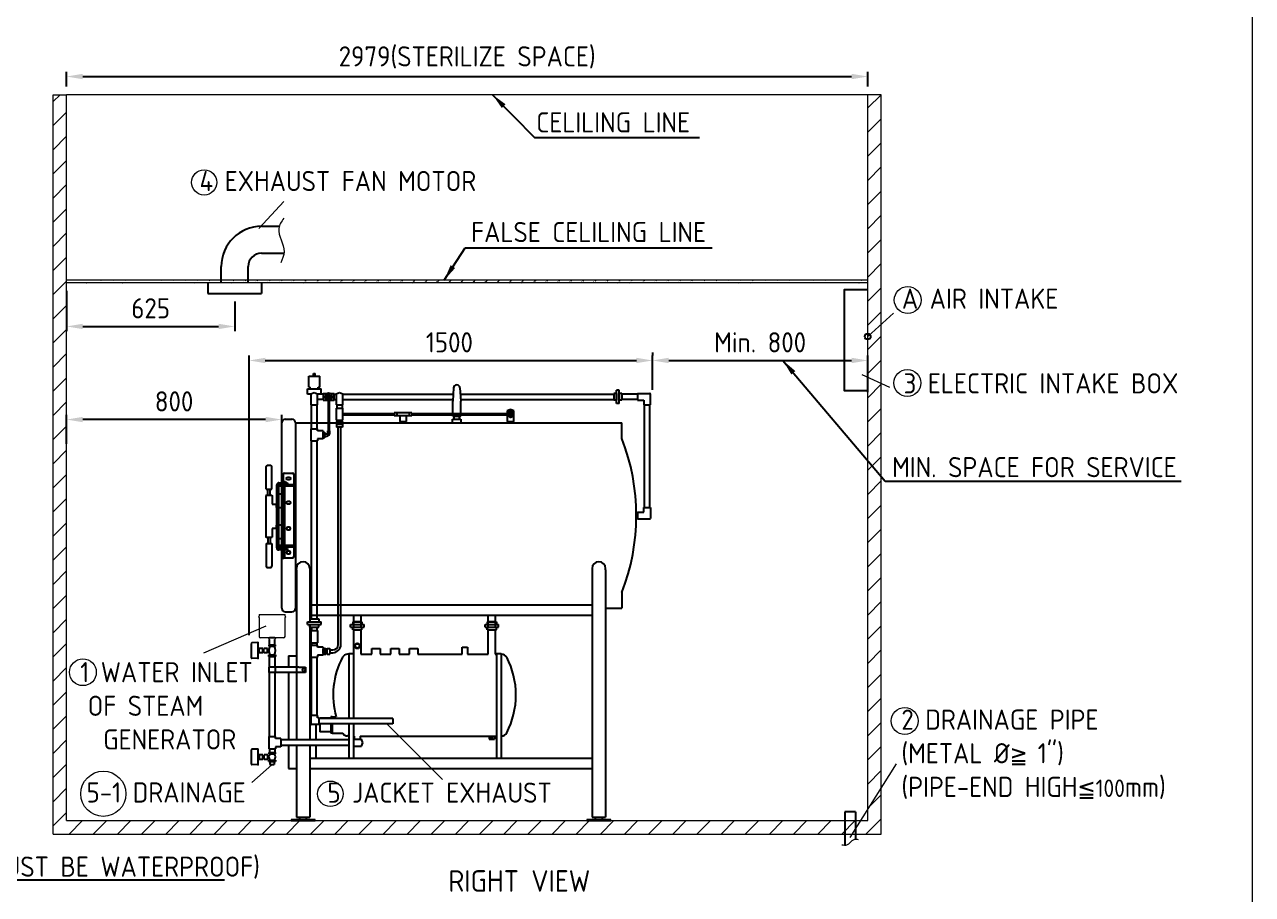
# Model space of a CAD drawing. Header units: millimetres. Extents: x -414479 to -402759, y -47546 to -39306.
# Drawn here: x -407325 to -402759, y -45484 to -42249 of the extents above; entities that cross this region are included whole.
import ezdxf

# ---------------------------------------------------------------- set-up
doc = ezdxf.new("R2010")
doc.units = ezdxf.units.MM
doc.linetypes.add('HIDDEN', pattern=[9.525, 6.35, -3.175])
doc.layers.get('0').update_dxf_attribs({"lineweight": 25})
for name, color, linetype, lineweight in [('D', 3, 'Continuous', 13), ('F', 7, 'Continuous', 15), ('H', 2, 'HIDDEN', 15), ('S', 4, 'Continuous', 15)]:
    doc.layers.add(name, color=color, linetype=linetype, lineweight=lineweight)
doc.styles.get("Standard").update_dxf_attribs({"font": 'KAIU.TTF'})
doc.styles.add('STU25', font='isocp2.shx')
doc.dimstyles.new('STU25', dxfattribs={"dimscale": 30, "dimtxt": 2.5, "dimasz": 2, "dimexe": 0.6, "dimexo": 1, "dimgap": 1, "dimtad": 1, "dimdsep": 46, "dimtxsty": 'STU25', "dimcen": 2, "dimazin": 2, "dimtfac": 1, "dimtmove": 0, "dimatfit": 3, "dimfxl": 0, "dimtolj": 1, "dimtzin": 0, "dimarcsym": 0})
doc.dimstyles.new('STU25$7', dxfattribs={"dimscale": 30, "dimtxt": 2.5, "dimasz": 2, "dimexe": 1.25, "dimexo": 0.625, "dimgap": 1, "dimtad": 0, "dimdec": 4, "dimdsep": 46, "dimtxsty": 'STU25', "dimcen": 2.5, "dimazin": 2, "dimtfac": 1, "dimtdec": 4, "dimtmove": 0, "dimatfit": 3, "dimfxl": 0, "dimtolj": 1, "dimtzin": 0, "dimarcsym": 0})

# ---------------------------------------------------------------- blocks, each defined once
blk = doc.blocks.new('*D1')
at = {"layer": 'D', "color": 0, "linetype": 'Continuous', "lineweight": -2}
for p, q in [((-406490.1, -44520.2), (-406490.1, -43480)), ((-406430.1, -43498), (-405049.8, -43498)), ((-404989.8, -43607.3), (-404989.8, -43480))]:
    blk.add_line(p, q, dxfattribs=at)
at = {"layer": 'D', "color": 0}
for points in [[(-406430.1, -43488), (-406430.1, -43508), (-406490.1, -43498)], [(-405049.8, -43508), (-405049.8, -43488), (-404989.8, -43498)]]:
    blk.add_solid(points, dxfattribs=at)
at = {"layer": 'Defpoints', "color": 0}
for p in [(-404989.8, -43498), (-404989.8, -43637.3), (-406490.1, -44550.2)]:
    blk.add_point(p, dxfattribs=at)
at = {"layer": 'D', "color": 0, "insert": (-405745.5, -43430.5), "char_height": 75, "attachment_point": 5, "style": 'STU25'}
blk.add_mtext('\\A1;1500', dxfattribs=at)
blk = doc.blocks.new('*D4')
at = {"layer": 'D', "color": 0, "linetype": 'Continuous', "lineweight": -2}
for p, q in [((-407168.9, -43239.5), (-407168.9, -43389.4)), ((-406543.9, -43278.6), (-406543.9, -43389.4)), ((-407108.9, -43371.4), (-406603.9, -43371.4))]:
    blk.add_line(p, q, dxfattribs=at)
at = {"layer": 'D', "color": 0}
for points in [[(-407108.9, -43361.4), (-407108.9, -43381.4), (-407168.9, -43371.4)], [(-406603.9, -43381.4), (-406603.9, -43361.4), (-406543.9, -43371.4)]]:
    blk.add_solid(points, dxfattribs=at)
at = {"layer": 'Defpoints', "color": 0}
for p in [(-407168.9, -43209.5), (-406543.9, -43248.6), (-406543.9, -43371.4)]:
    blk.add_point(p, dxfattribs=at)
at = {"layer": 'D', "color": 0, "insert": (-406856.4, -43303.9), "char_height": 75, "attachment_point": 5, "style": 'STU25'}
blk.add_mtext('\\A1;625', dxfattribs=at)
blk = doc.blocks.new('*D9')
at = {"layer": 'D', "color": 0, "lineweight": -2}
for p, q in [((-404989.8, -43468), (-404989.8, -43480)), ((-404929.8, -43498), (-404249.8, -43498)), ((-404189.8, -43616), (-404189.8, -43480))]:
    blk.add_line(p, q, dxfattribs=at)
at = {"layer": 'D', "color": 0}
for points in [[(-404929.8, -43488), (-404929.8, -43508), (-404989.8, -43498)], [(-404249.8, -43508), (-404249.8, -43488), (-404189.8, -43498)]]:
    blk.add_solid(points, dxfattribs=at)
at = {"layer": 'Defpoints', "color": 0}
for p in [(-404989.8, -43498), (-404189.8, -43498), (-404189.8, -43646)]:
    blk.add_point(p, dxfattribs=at)
at = {"layer": 'D', "color": 0, "insert": (-404589.8, -43430.5), "char_height": 75, "attachment_point": 5, "style": 'STU25'}
blk.add_mtext('\\A1;{\\Fisocp2.shx;Min. 800}', dxfattribs=at)
blk = doc.blocks.new('*D11')
at = {"layer": 'D', "color": 0, "lineweight": -2}
for p, q in [((-407168.9, -43808.3), (-407168.9, -43699.7)), ((-406368.9, -43808.3), (-406368.9, -43699.7)), ((-406428.9, -43717.7), (-407108.9, -43717.7))]:
    blk.add_line(p, q, dxfattribs=at)
at = {"layer": 'D', "color": 0}
for points in [[(-407108.9, -43707.7), (-407108.9, -43727.7), (-407168.9, -43717.7)], [(-406428.9, -43727.7), (-406428.9, -43707.7), (-406368.9, -43717.7)]]:
    blk.add_solid(points, dxfattribs=at)
at = {"layer": 'Defpoints', "color": 0}
for p in [(-407168.9, -43717.7), (-407168.9, -43838.3), (-406368.9, -43838.3)]:
    blk.add_point(p, dxfattribs=at)
at = {"layer": 'D', "color": 0, "insert": (-406769.3, -43650.2), "char_height": 75, "attachment_point": 5, "style": 'STU25'}
blk.add_mtext('\\A1;800', dxfattribs=at)
blk = doc.blocks.new('*D18')
at = {"layer": 'D', "color": 0, "lineweight": -2}
for p, q in [((-407168.9, -42479.5), (-407168.9, -42424)), ((-407108.9, -42442), (-404249.8, -42442)), ((-404189.8, -42479.5), (-404189.8, -42424))]:
    blk.add_line(p, q, dxfattribs=at)
at = {"layer": 'D', "color": 0}
for points in [[(-407108.9, -42432), (-407108.9, -42452), (-407168.9, -42442)], [(-404249.8, -42452), (-404249.8, -42432), (-404189.8, -42442)]]:
    blk.add_solid(points, dxfattribs=at)
at = {"layer": 'Defpoints', "color": 0}
for p in [(-404189.8, -42442), (-407168.9, -42509.5), (-404189.8, -42509.5)]:
    blk.add_point(p, dxfattribs=at)
at = {"layer": 'D', "color": 0, "insert": (-405679.3, -42370.8), "char_height": 75, "attachment_point": 5, "style": 'STU25'}
blk.add_mtext('\\A1;{\\Fisocp2.shx;2979(STERILIZE SPACE)}', dxfattribs=at)

msp = doc.modelspace()

# ---------------------------------------------------------------- hatches: boundary and pattern name
at = {"layer": 'H', "linetype": 'HIDDEN', "ltscale": 5}
h = msp.add_hatch(dxfattribs=at)
h.set_pattern_fill('ANSI31', color=256, scale=20, style=0)
h.set_pattern_definition([(45, (-172874.584, -25153.5), (-44.90128, 44.90128), [])])
h.paths.add_polyline_path([(-407218.88, -45259.468), (-407218.88, -42509.468), (-407168.88, -42509.468), (-407168.88, -45209.468), (-404189.807, -45209.468), (-404189.807, -42509.468), (-404139.807, -42509.468), (-404139.807, -45259.468)])
at = {"layer": 'H'}
h = msp.add_hatch(dxfattribs=at)
h.set_pattern_fill('ANSI31', color=256, scale=10, style=0)
h.set_pattern_definition([(45, (-173155.4, -25693.178), (-22.4506403, 22.4506403), [])])
edge = h.paths.add_edge_path()
edge.add_line((-404189.807, -43209.468), (-407168.88, -43209.468))
edge.add_line((-404189.807, -43199.468), (-407168.88, -43199.468))

# ---------------------------------------------------------------- linework, layer by layer
at = {"linetype": 'Continuous'}
for p, q in [((-406443.88, -42998.72), (-406377.96, -42998.72)), ((-406443.88, -43098.72), (-406360.586, -43098.72)), ((-406593.88, -43209.468), (-406593.88, -43148.72)), ((-406493.88, -43209.468), (-406493.88, -43148.72)), ((-406643.88, -43209.468), (-406643.88, -43248.611)), ((-406443.88, -43209.468), (-406443.88, -43248.611)), ((-406643.88, -43248.611), (-406443.88, -43248.611)), ((-406267.88, -43596.745), (-406267.88, -43556.745)), ((-406267.88, -43556.745), (-406227.88, -43556.745)), ((-406250.88, -43556.745), (-406250.88, -43546.745)), ((-406250.88, -43546.745), (-406244.88, -43546.745)), ((-406244.88, -43556.745), (-406244.88, -43546.745)), ((-406227.88, -43596.745), (-406227.88, -43556.745)), ((-406272.88, -43613.254), (-406272.88, -43603.254)), ((-406272.88, -43603.254), (-406222.88, -43603.254)), ((-406267.88, -43596.745), (-406262.88, -43596.745)), ((-406262.88, -43603.254), (-406262.88, -43596.745)), ((-406232.88, -43596.745), (-406227.88, -43596.745)), ((-406232.88, -43603.254), (-406232.88, -43596.745)), ((-406222.88, -43613.254), (-406222.88, -43603.254)), ((-405729.736, -43599.862), (-405732.88, -43648.745)), ((-405706.025, -43599.862), (-405702.88, -43648.745)), ((-405123.602, -43658.254), (-405123.602, -43608.254)), ((-405113.602, -43608.254), (-405123.602, -43608.254)), ((-405113.602, -43658.254), (-405113.602, -43608.254)), ((-406272.88, -43623.254), (-406272.88, -43613.254)), ((-406260.38, -43623.254), (-406272.88, -43623.254)), ((-406247.88, -43618.254), (-406260.38, -43623.254)), ((-406260.38, -43623.254), (-406260.38, -43663.254)), ((-406235.38, -43623.254), (-406247.88, -43618.254)), ((-406235.38, -43663.254), (-406235.38, -43623.254)), ((-406214.463, -43623.254), (-406235.38, -43623.254)), ((-406222.88, -43623.254), (-406235.38, -43623.254)), ((-406214.463, -43643.254), (-406235.38, -43643.254)), ((-406222.88, -43623.254), (-406222.88, -43613.254)), ((-406214.463, -43620.754), (-406214.463, -43645.754)), ((-406214.463, -43620.754), (-406198.681, -43620.754)), ((-406214.463, -43645.754), (-406198.681, -43645.754)), ((-406190.244, -43620.754), (-406174.463, -43620.754)), ((-406190.244, -43645.754), (-406174.463, -43645.754)), ((-406174.463, -43645.754), (-406174.463, -43620.754)), ((-406154.087, -43618.254), (-406166.587, -43623.254)), ((-406166.587, -43623.254), (-406166.587, -43663.254)), ((-406141.587, -43623.254), (-406154.087, -43618.254)), ((-406141.587, -43663.254), (-406141.587, -43623.254)), ((-405732.88, -43695.754), (-405732.88, -43648.745)), ((-405702.88, -43695.754), (-405702.88, -43648.745)), ((-405133.602, -43620.754), (-405133.602, -43645.754)), ((-405123.602, -43620.754), (-405133.602, -43620.754)), ((-405123.602, -43645.754), (-405133.602, -43645.754)), ((-405123.602, -43620.754), (-405123.602, -43645.754)), ((-405113.602, -43620.754), (-405113.602, -43645.754)), ((-405103.602, -43620.754), (-405113.602, -43620.754)), ((-405103.602, -43645.754), (-405113.602, -43645.754)), ((-405103.602, -43620.754), (-405103.602, -43645.754)), ((-405045.504, -43623.254), (-405103.602, -43623.254)), ((-405045.504, -43643.254), (-405103.602, -43643.254)), ((-405045.504, -43620.754), (-405045.504, -43645.754)), ((-405045.504, -43620.754), (-404999.807, -43620.754)), ((-405045.504, -43645.754), (-405022.807, -43645.754)), ((-405022.807, -43645.754), (-405022.807, -43662.869)), ((-404997.807, -43662.869), (-404997.807, -43622.754)), ((-406260.38, -43663.254), (-406235.38, -43663.254)), ((-406166.587, -43663.254), (-406141.587, -43663.254)), ((-406166.587, -43675.254), (-406166.587, -43720.254)), ((-406166.587, -43675.254), (-406141.587, -43675.254)), ((-406164.087, -43663.254), (-406164.087, -43675.254)), ((-406144.087, -43663.254), (-406144.087, -43675.254)), ((-406141.587, -43720.254), (-406141.587, -43675.254)), ((-405732.88, -43705.745), (-405732.88, -43699.754)), ((-405702.88, -43705.745), (-405702.88, -43699.754)), ((-405517.88, -43680.132), (-405530.38, -43685.132)), ((-405530.38, -43685.132), (-405530.38, -43695.754)), ((-405530.38, -43699.754), (-405530.38, -43725.132)), ((-405505.38, -43685.132), (-405517.88, -43680.132)), ((-405505.38, -43725.132), (-405505.38, -43685.132)), ((-405113.602, -43658.254), (-405123.602, -43658.254)), ((-405022.807, -43662.869), (-404997.807, -43662.869)), ((-405020.307, -44045.13), (-405020.307, -43662.869)), ((-405000.307, -44045.13), (-405000.307, -43662.869)), ((-405000.307, -43662.869), (-404997.807, -43662.869)), ((-406355.88, -43716.745), (-406330.88, -43716.745)), ((-406166.587, -43720.254), (-406141.587, -43720.254)), ((-406165.151, -43725.254), (-406165.151, -43730.254)), ((-406165.151, -43725.254), (-406143.179, -43725.254)), ((-406143.179, -43730.254), (-406165.151, -43730.254)), ((-406165.151, -43735.254), (-406165.151, -43746.132)), ((-406165.151, -43735.254), (-406143.179, -43735.254)), ((-406162.472, -43720.254), (-406162.472, -43725.254)), ((-406162.472, -43725.254), (-406145.254, -43725.254)), ((-406162.472, -43730.254), (-406162.472, -43735.254)), ((-406162.472, -43735.254), (-406145.254, -43735.254)), ((-406145.254, -43720.254), (-406145.254, -43725.254)), ((-406145.254, -43730.254), (-406145.254, -43735.254)), ((-406143.179, -43725.254), (-406143.179, -43730.254)), ((-406143.179, -43735.254), (-406143.179, -43746.132)), ((-405930.38, -43702.754), (-405930.38, -43725.132)), ((-405930.38, -43725.132), (-405905.38, -43725.132)), ((-405905.38, -43725.132), (-405905.38, -43702.754)), ((-405732.88, -43705.745), (-405702.88, -43705.745)), ((-405727.88, -43715.745), (-405727.88, -43705.745)), ((-405707.88, -43715.745), (-405707.88, -43705.745)), ((-405530.38, -43725.132), (-405505.38, -43725.132)), ((-406260.38, -43752.36), (-406235.38, -43752.36)), ((-406260.38, -43752.36), (-406260.38, -43797.36)), ((-406235.38, -43759.86), (-406235.38, -43752.36)), ((-406215.38, -43759.86), (-406235.38, -43759.86)), ((-406235.38, -43789.86), (-406235.38, -43797.36)), ((-406215.38, -43789.86), (-406235.38, -43789.86)), ((-406215.38, -43759.86), (-406215.38, -43789.86)), ((-406215.38, -43786.148), (-406215.38, -43764.176)), ((-406215.38, -43764.176), (-406210.38, -43764.176)), ((-406215.38, -43783.469), (-406215.38, -43766.251)), ((-406215.38, -43786.148), (-406210.38, -43786.148)), ((-406210.38, -43764.176), (-406210.38, -43786.148)), ((-406143.179, -43746.132), (-406165.151, -43746.132)), ((-406260.38, -43797.36), (-406235.38, -43797.36)), ((-406426.844, -43976.56), (-406426.844, -43892.834)), ((-406421.844, -43887.834), (-406410.844, -43887.834)), ((-406405.844, -43976.56), (-406405.844, -43892.834)), ((-406387.38, -43960.245), (-406387.365, -43960.245)), ((-406387.38, -44194.745), (-406387.38, -43960.745)), ((-406381.38, -43960.745), (-406381.38, -44194.745)), ((-406381.38, -43961.245), (-406381.38, -43961.245)), ((-406379.38, -43952.745), (-406347.38, -43952.745)), ((-406347.38, -43958.745), (-406379.38, -43958.745)), ((-406368.347, -43948.709), (-406368.889, -43949.251)), ((-406368.889, -43952.203), (-406368.889, -43949.251)), ((-406368.889, -43952.203), (-406368.347, -43952.745)), ((-406368.347, -43948.709), (-406354.413, -43948.709)), ((-406368.347, -43952.745), (-406354.413, -43952.745)), ((-406364.807, -44184.745), (-406364.807, -43964.745)), ((-406357.954, -44184.745), (-406357.954, -43964.745)), ((-406354.413, -43948.709), (-406353.871, -43949.251)), ((-406353.871, -43952.203), (-406354.413, -43952.745)), ((-406353.871, -43952.203), (-406353.871, -43949.251)), ((-406347.38, -43952.745), (-406347.38, -43958.745)), ((-406426.344, -43998.995), (-406427.844, -44000.495)), ((-406427.844, -44000.495), (-406427.844, -44154.995)), ((-406426.844, -43976.56), (-406405.844, -43976.56)), ((-406426.344, -43998.995), (-406406.344, -43998.995)), ((-406421.094, -43998.995), (-406421.094, -43976.56)), ((-406411.594, -43998.995), (-406411.594, -43976.56)), ((-406406.344, -43998.995), (-406404.844, -44000.495)), ((-406404.844, -44000.495), (-406404.844, -44032.745)), ((-406368.88, -43995.245), (-406381.38, -43995.245)), ((-406404.844, -44032.745), (-406391.344, -44032.745)), ((-406389.844, -44034.245), (-406391.344, -44032.745)), ((-406389.844, -44034.245), (-406389.844, -44045.245)), ((-406389.844, -44045.245), (-406387.38, -44045.245)), ((-406381.38, -44045.245), (-406368.88, -44045.245)), ((-405045.504, -44062.245), (-405045.504, -44087.245)), ((-405045.504, -44062.245), (-405022.807, -44062.245)), ((-405022.807, -44045.13), (-404997.807, -44045.13)), ((-405022.807, -44062.245), (-405022.807, -44045.13)), ((-405000.307, -44045.13), (-404997.807, -44045.13)), ((-404997.807, -44045.13), (-404997.807, -44085.245)), ((-406387.38, -44110.245), (-406389.844, -44110.245)), ((-406389.844, -44110.245), (-406389.844, -44121.245)), ((-406368.88, -44110.245), (-406381.38, -44110.245)), ((-405045.504, -44087.245), (-404999.807, -44087.245)), ((-406426.344, -44156.495), (-406427.844, -44154.995)), ((-406406.344, -44156.495), (-406426.344, -44156.495)), ((-406421.094, -44156.495), (-406421.094, -44178.929)), ((-406411.594, -44156.495), (-406411.594, -44178.929)), ((-406406.344, -44156.495), (-406404.844, -44154.995)), ((-406391.344, -44122.745), (-406404.844, -44122.745)), ((-406404.844, -44122.745), (-406404.844, -44154.995)), ((-406391.344, -44122.745), (-406389.844, -44121.245)), ((-406426.844, -44178.929), (-406405.844, -44178.929)), ((-406426.844, -44178.929), (-406426.844, -44262.656)), ((-406405.844, -44178.929), (-406405.844, -44262.656)), ((-406387.365, -44195.245), (-406387.38, -44195.245)), ((-406381.38, -44160.245), (-406368.88, -44160.245)), ((-406368.88, -44195.245), (-406381.38, -44195.245)), ((-406381.38, -44195.245), (-406381.38, -44195.245)), ((-406347.38, -44196.745), (-406379.38, -44196.745)), ((-406364.807, -44196.745), (-406364.807, -44190.745)), ((-406357.954, -44196.745), (-406357.954, -44190.745)), ((-406347.38, -44196.745), (-406347.38, -44202.745)), ((-406347.38, -44202.745), (-406379.38, -44202.745)), ((-406364.807, -44229.682), (-406364.807, -44202.745)), ((-406364.265, -44233.709), (-406364.807, -44229.682)), ((-406364.265, -44233.709), (-406361.38, -44233.709)), ((-406358.496, -44233.709), (-406361.38, -44233.709)), ((-406358.496, -44233.709), (-406357.954, -44229.682)), ((-406357.954, -44229.682), (-406357.954, -44202.745)), ((-406421.844, -44267.656), (-406410.844, -44267.656)), ((-406355.88, -44432.745), (-406330.88, -44432.745)), ((-406272.88, -44476.106), (-406274.024, -44476.106)), ((-406272.88, -44479.468), (-406272.88, -44469.468)), ((-406264.88, -44459.468), (-406264.88, -44469.468)), ((-406230.88, -44459.468), (-406230.88, -44469.468)), ((-406222.88, -44479.468), (-406222.88, -44469.468)), ((-406104.88, -44469.745), (-406104.88, -44479.745)), ((-406070.88, -44469.745), (-406070.88, -44479.745)), ((-405604.88, -44469.745), (-405604.88, -44479.745)), ((-405570.88, -44469.745), (-405570.88, -44479.745)), ((-406264.88, -44489.468), (-406264.88, -44479.468)), ((-406260.38, -44489.468), (-406235.38, -44489.468)), ((-406260.38, -44502.812), (-406260.38, -44547.812)), ((-406260.38, -44502.812), (-406235.38, -44502.812)), ((-406257.88, -44489.468), (-406257.88, -44502.812)), ((-406237.88, -44489.468), (-406237.88, -44502.812)), ((-406235.38, -44502.812), (-406235.38, -44547.812)), ((-406230.88, -44489.468), (-406230.88, -44479.468)), ((-406112.88, -44489.745), (-406112.88, -44479.745)), ((-406104.88, -44499.745), (-406104.88, -44489.745)), ((-406070.88, -44499.745), (-406070.88, -44489.745)), ((-406062.88, -44489.745), (-406062.88, -44479.745)), ((-405612.88, -44489.745), (-405612.88, -44479.745)), ((-405604.88, -44499.745), (-405604.88, -44489.745)), ((-405570.88, -44499.745), (-405570.88, -44489.745)), ((-405562.88, -44489.745), (-405562.88, -44479.745)), ((-406417.161, -44555.025), (-406417.161, -44560.025)), ((-406417.161, -44555.025), (-406392.161, -44555.025)), ((-406417.161, -44560.025), (-406392.161, -44560.025)), ((-406414.811, -44553.621), (-406414.811, -44535.949)), ((-406414.811, -44555.025), (-406394.511, -44555.025)), ((-406394.511, -44553.621), (-406394.511, -44535.949)), ((-406392.161, -44560.025), (-406392.161, -44555.025)), ((-406260.38, -44547.812), (-406235.38, -44547.812)), ((-406260.38, -44556.968), (-406260.38, -44601.968)), ((-406260.38, -44556.968), (-406235.38, -44556.968)), ((-406257.88, -44547.812), (-406257.88, -44556.968)), ((-406237.88, -44547.812), (-406237.88, -44556.968)), ((-406235.38, -44564.468), (-406235.38, -44556.968)), ((-406215.38, -44564.468), (-406235.38, -44564.468)), ((-406215.38, -44564.468), (-406215.38, -44594.468)), ((-406457.13, -44575.193), (-406453.872, -44575.193)), ((-406457.13, -44578.193), (-406453.872, -44578.193)), ((-406453.872, -44569.193), (-406453.872, -44584.193)), ((-406439.453, -44569.193), (-406453.872, -44569.193)), ((-406453.872, -44584.193), (-406439.453, -44584.193)), ((-406439.453, -44584.193), (-406439.453, -44569.193)), ((-406439.453, -44571.193), (-406435.106, -44571.193)), ((-406439.453, -44582.193), (-406435.106, -44582.193)), ((-406435.106, -44584.193), (-406435.106, -44569.193)), ((-406421.873, -44569.193), (-406435.106, -44569.193)), ((-406435.106, -44584.193), (-406421.873, -44584.193)), ((-406421.873, -44584.193), (-406421.873, -44569.193)), ((-406421.873, -44571.193), (-406417.067, -44571.193)), ((-406421.873, -44582.193), (-406417.067, -44582.193)), ((-406417.161, -44598.361), (-406417.161, -44593.361)), ((-406417.161, -44593.361), (-406392.161, -44593.361)), ((-406417.161, -44598.361), (-406392.161, -44598.361)), ((-406417.067, -44582.193), (-406417.067, -44571.193)), ((-406392.161, -44593.361), (-406392.161, -44598.361)), ((-406260.38, -44601.968), (-406235.38, -44601.968)), ((-406215.38, -44594.468), (-406235.38, -44594.468)), ((-406235.38, -44594.468), (-406235.38, -44601.968)), ((-406215.38, -44588.077), (-406215.38, -44570.859)), ((-406215.38, -44570.859), (-406210.38, -44570.859)), ((-406215.38, -44572.468), (-406215.38, -44586.468)), ((-406215.38, -44588.077), (-406210.38, -44588.077)), ((-406210.38, -44568.784), (-406205.38, -44568.784)), ((-406210.38, -44590.756), (-406210.38, -44568.784)), ((-406210.38, -44588.077), (-406210.38, -44570.859)), ((-406210.38, -44590.756), (-406205.38, -44590.756)), ((-406205.38, -44568.784), (-406205.38, -44590.756)), ((-406205.38, -44570.859), (-406200.38, -44570.859)), ((-406205.38, -44588.077), (-406200.38, -44588.077)), ((-406200.38, -44590.756), (-406200.38, -44568.784)), ((-406200.38, -44568.784), (-406189.502, -44568.784)), ((-406200.38, -44588.077), (-406200.38, -44570.859)), ((-406200.38, -44590.756), (-406189.502, -44590.756)), ((-406189.502, -44568.784), (-406189.502, -44590.756)), ((-406189.502, -44574.77), (-406179.087, -44574.77)), ((-406189.502, -44584.77), (-406179.087, -44584.77)), ((-406119.186, -44590.245), (-406123.88, -44590.245)), ((-406414.661, -44638.593), (-406416.661, -44638.593)), ((-406416.661, -44638.593), (-406416.661, -44658.593)), ((-406280.974, -44658.593), (-406416.661, -44658.593)), ((-406305.934, -44638.593), (-406414.661, -44638.593)), ((-406393.192, -44638.593), (-406393.192, -44658.593)), ((-406305.934, -44638.593), (-406280.974, -44638.593)), ((-406280.974, -44638.593), (-406280.974, -44658.593)), ((-406260.38, -44816.968), (-406235.38, -44816.968)), ((-406260.38, -44816.968), (-406260.38, -44846.968)), ((-406235.38, -44826.968), (-406235.38, -44816.968)), ((-406230.38, -44826.968), (-406230.38, -44851.968)), ((-405955.999, -44829.468), (-406230.38, -44829.468)), ((-405955.999, -44849.468), (-406230.38, -44849.468)), ((-406417.161, -44896.968), (-406392.161, -44896.968)), ((-406417.161, -44896.968), (-406417.161, -44941.968)), ((-406392.161, -44904.468), (-406392.161, -44896.968)), ((-406372.161, -44904.468), (-406392.161, -44904.468)), ((-406372.161, -44904.468), (-406372.161, -44934.468)), ((-406119.186, -44909.468), (-406372.161, -44909.468)), ((-406119.186, -44929.468), (-406372.161, -44929.468)), ((-406119.186, -44894.245), (-406123.88, -44894.245)), ((-406102.186, -44931.968), (-406072.78, -44931.968)), ((-406067.78, -44919.468), (-406072.78, -44906.968)), ((-406072.78, -44931.968), (-406067.78, -44919.468)), ((-406457.13, -44971.181), (-406453.138, -44971.181)), ((-406457.13, -44974.181), (-406453.138, -44974.181)), ((-406453.138, -44965.181), (-406453.138, -44980.181)), ((-406438.719, -44965.181), (-406453.138, -44965.181)), ((-406438.719, -44980.181), (-406438.719, -44965.181)), ((-406438.719, -44967.181), (-406434.372, -44967.181)), ((-406438.719, -44978.181), (-406434.372, -44978.181)), ((-406434.372, -44980.181), (-406434.372, -44965.181)), ((-406421.139, -44965.181), (-406434.372, -44965.181)), ((-406421.139, -44980.181), (-406421.139, -44965.181)), ((-406421.139, -44967.181), (-406416.333, -44967.181)), ((-406421.139, -44978.181), (-406416.333, -44978.181)), ((-406417.161, -44941.968), (-406392.161, -44941.968)), ((-406417.161, -44955.968), (-406392.161, -44955.968)), ((-406417.161, -44955.968), (-406417.161, -44960.968)), ((-406417.161, -44960.968), (-406392.161, -44960.968)), ((-406414.661, -44941.968), (-406414.661, -44955.968)), ((-406394.661, -44941.968), (-406394.661, -44955.968)), ((-406372.161, -44934.468), (-406392.161, -44934.468)), ((-406392.161, -44934.468), (-406392.161, -44941.968)), ((-406392.161, -44960.968), (-406392.161, -44955.968)), ((-406453.138, -44980.181), (-406438.719, -44980.181)), ((-406434.372, -44980.181), (-406421.139, -44980.181)), ((-406417.161, -44989.395), (-406417.161, -44984.395)), ((-406417.161, -44984.395), (-406392.161, -44984.395)), ((-406417.161, -44989.395), (-406392.161, -44989.395)), ((-406412.661, -44989.395), (-406412.661, -45000.535)), ((-406412.661, -45000.535), (-406396.661, -45000.535)), ((-406396.661, -44989.395), (-406396.661, -45000.535)), ((-406392.161, -44984.395), (-406392.161, -44989.395)), ((-406245.116, -45206.468), (-406334.116, -45206.468)), ((-406334.116, -45206.468), (-406334.116, -45209.468)), ((-406302.895, -45196.468), (-406302.895, -45206.468)), ((-406276.337, -45206.468), (-406276.337, -45196.468)), ((-406245.116, -45209.468), (-406245.116, -45206.468)), ((-405145.116, -45206.468), (-405234.116, -45206.468)), ((-405234.116, -45206.468), (-405234.116, -45209.468)), ((-405202.895, -45196.468), (-405202.895, -45206.468)), ((-405176.337, -45206.468), (-405176.337, -45196.468)), ((-405145.116, -45209.468), (-405145.116, -45206.468)), ((-404234.807, -45177.093), (-404274.807, -45177.093)), ((-404274.807, -45177.093), (-404274.807, -45300.35)), ((-404234.807, -45177.093), (-404234.807, -45278.517)), ((-406334.116, -45209.468), (-406245.116, -45209.468)), ((-405234.116, -45209.468), (-405145.116, -45209.468))]:
    msp.add_line(p, q, dxfattribs=at)
for p, q in [((-406196.463, -43633.254), (-406196.463, -43760.162)), ((-406192.463, -43633.254), (-406192.463, -43760.162)), ((-406174.463, -43623.254), (-406166.587, -43623.254)), ((-406174.463, -43643.254), (-406166.587, -43643.254)), ((-406141.587, -43623.254), (-405731.24, -43623.254)), ((-406141.587, -43643.254), (-405732.527, -43643.254)), ((-405704.52, -43623.254), (-405133.602, -43623.254)), ((-405703.233, -43643.254), (-405133.602, -43643.254)), ((-406257.88, -43752.36), (-406257.88, -43663.254)), ((-406257.88, -43663.254), (-406237.88, -43663.254)), ((-406237.88, -43663.254), (-406237.88, -43752.36)), ((-406141.587, -43695.754), (-405950.38, -43695.754)), ((-406141.587, -43699.754), (-405950.38, -43699.754)), ((-405885.38, -43692.754), (-405950.38, -43692.754)), ((-405950.38, -43692.754), (-405950.38, -43702.754)), ((-405940.38, -43692.754), (-405940.38, -43702.754)), ((-405895.38, -43692.754), (-405895.38, -43702.754)), ((-405885.38, -43692.754), (-405885.38, -43702.754)), ((-405885.38, -43695.754), (-405517.88, -43695.754)), ((-405885.38, -43699.754), (-405517.88, -43699.754)), ((-406368.88, -43952.745), (-406368.88, -43729.745)), ((-406317.88, -43729.745), (-406317.88, -44419.745)), ((-406317.88, -43729.745), (-406165.151, -43729.745)), ((-406143.179, -43729.745), (-405103.65, -43729.745)), ((-405950.38, -43702.754), (-405885.38, -43702.754)), ((-405927.88, -43729.745), (-405927.88, -43725.132)), ((-405907.88, -43729.745), (-405907.88, -43725.132)), ((-405733.38, -43715.745), (-405702.38, -43715.745)), ((-405733.38, -43729.745), (-405733.38, -43715.745)), ((-405702.38, -43715.745), (-405702.38, -43729.745)), ((-405527.88, -43729.745), (-405527.88, -43725.132)), ((-405507.88, -43725.132), (-405507.88, -43729.745)), ((-405507.88, -43729.745), (-405507.88, -43725.132)), ((-405103.65, -43788.455), (-405103.65, -43729.745)), ((-406210.38, -43771.162), (-406201.463, -43771.162)), ((-406210.38, -43779.162), (-406201.463, -43779.162)), ((-406190.463, -43760.162), (-406198.463, -43760.162)), ((-406198.463, -43760.162), (-406198.463, -43768.162)), ((-406190.463, -43768.162), (-406190.463, -43760.162)), ((-406159.087, -44554.77), (-406159.087, -43746.132)), ((-406149.087, -44554.77), (-406149.087, -43746.132)), ((-406257.88, -44459.468), (-406257.88, -43797.36)), ((-406237.88, -43797.36), (-406237.88, -44459.468)), ((-406363.38, -43922.436), (-406363.38, -43948.709)), ((-406358.38, -43917.436), (-406328.38, -43917.436)), ((-406323.38, -43922.436), (-406323.38, -44227.053)), ((-406377.38, -43958.745), (-406323.38, -43958.745)), ((-406377.38, -43958.745), (-406377.38, -43964.745)), ((-406377.38, -43964.745), (-406323.38, -43964.745)), ((-406368.88, -44184.745), (-406368.88, -43964.745)), ((-406354.88, -43952.745), (-406367.88, -43952.745)), ((-405045.504, -44064.745), (-405050.579, -44064.745)), ((-405045.504, -44084.745), (-405045.504, -44064.745)), ((-405045.504, -44084.745), (-405045.504, -44064.745)), ((-405050.579, -44084.745), (-405045.504, -44084.745)), ((-406377.38, -44184.745), (-406323.38, -44184.745)), ((-406377.38, -44190.745), (-406377.38, -44184.745)), ((-406377.38, -44190.745), (-406323.38, -44190.745)), ((-406368.88, -44196.745), (-406368.88, -44190.745)), ((-406368.88, -44419.745), (-406368.88, -44202.745)), ((-406358.38, -44232.053), (-406328.38, -44232.053)), ((-406314.616, -44276.468), (-406314.616, -44271.468)), ((-406314.616, -44276.468), (-406314.616, -44909.468)), ((-406264.616, -44271.468), (-406264.616, -44469.468)), ((-405214.616, -44271.468), (-405214.616, -45196.468)), ((-405164.616, -44276.468), (-405164.616, -44271.468)), ((-405164.616, -44276.468), (-405164.616, -45196.468)), ((-405103.65, -44361.034), (-405103.65, -44419.745)), ((-406317.88, -44419.745), (-406314.616, -44419.745)), ((-406264.616, -44406.468), (-405214.616, -44406.468)), ((-405164.616, -44419.745), (-405103.65, -44419.745)), ((-406272.88, -44469.468), (-406222.88, -44469.468)), ((-406264.88, -44459.468), (-406230.88, -44459.468)), ((-406264.616, -44444.968), (-405214.616, -44444.968)), ((-406264.616, -44444.968), (-405214.616, -44444.968)), ((-406104.88, -44469.745), (-406070.88, -44469.745)), ((-406101.168, -44489.745), (-406101.168, -44444.968)), ((-406075.168, -44469.745), (-406101.168, -44469.745)), ((-406074.88, -44469.745), (-406100.88, -44469.745)), ((-406074.88, -44469.745), (-406100.88, -44469.745)), ((-406074.88, -44469.745), (-406100.88, -44469.745)), ((-406074.88, -44469.745), (-406100.88, -44469.745)), ((-406074.88, -44444.968), (-406074.88, -44489.745)), ((-405604.88, -44469.745), (-405570.88, -44469.745)), ((-405601.168, -44489.745), (-405601.168, -44444.968)), ((-405575.168, -44469.745), (-405601.168, -44469.745)), ((-405574.88, -44469.745), (-405600.88, -44469.745)), ((-405574.88, -44469.745), (-405600.88, -44469.745)), ((-405574.88, -44469.745), (-405600.88, -44469.745)), ((-405574.88, -44444.968), (-405574.88, -44489.745)), ((-406272.88, -44479.468), (-406222.88, -44479.468)), ((-406264.88, -44489.468), (-406230.88, -44489.468)), ((-406264.616, -44479.468), (-406264.616, -44909.468)), ((-406112.88, -44479.745), (-406062.88, -44479.745)), ((-406112.88, -44489.745), (-406062.88, -44489.745)), ((-406104.88, -44499.745), (-406070.88, -44499.745)), ((-406100.88, -44499.745), (-406074.88, -44499.745)), ((-406098.88, -44499.745), (-406100.88, -44499.745)), ((-406100.88, -44499.745), (-406074.88, -44499.745)), ((-406100.88, -44499.745), (-406074.88, -44499.745)), ((-406100.88, -44589.745), (-406100.88, -44499.745)), ((-406076.88, -44499.745), (-406074.88, -44499.745)), ((-406074.88, -44499.745), (-406074.88, -44589.745)), ((-405612.88, -44479.745), (-405562.88, -44479.745)), ((-405612.88, -44489.745), (-405562.88, -44489.745)), ((-405604.88, -44499.745), (-405570.88, -44499.745)), ((-405600.88, -44499.745), (-405574.88, -44499.745)), ((-405598.88, -44499.745), (-405600.88, -44499.745)), ((-405600.88, -44499.745), (-405574.88, -44499.745)), ((-405600.88, -44589.745), (-405600.88, -44499.745)), ((-405576.88, -44499.745), (-405574.88, -44499.745)), ((-405574.88, -44499.745), (-405574.88, -44589.745)), ((-406404.661, -44529.468), (-406414.811, -44529.468)), ((-406414.811, -44553.621), (-406414.811, -44555.025)), ((-406394.511, -44529.468), (-406404.661, -44529.468)), ((-406394.511, -44555.025), (-406394.511, -44553.621)), ((-405697.88, -44564.745), (-405677.88, -44564.745)), ((-405697.88, -44589.745), (-405697.88, -44564.745)), ((-405677.88, -44564.745), (-405677.88, -44589.745)), ((-406414.661, -44638.593), (-406414.661, -44598.361)), ((-406394.661, -44598.361), (-406394.661, -44638.593)), ((-406343.245, -44596.968), (-406343.245, -44638.593)), ((-406343.245, -44596.968), (-406314.616, -44596.968)), ((-406257.88, -44816.968), (-406257.88, -44601.968)), ((-406237.88, -44601.968), (-406237.88, -44816.968)), ((-406119.186, -44588.245), (-406119.186, -44829.468)), ((-406119.186, -44588.245), (-406102.186, -44588.245)), ((-406102.186, -44588.245), (-406102.186, -44829.468)), ((-406102.186, -44589.745), (-406100.88, -44589.745)), ((-406074.88, -44589.745), (-406033.38, -44589.745)), ((-406033.38, -44568.745), (-406002.38, -44568.745)), ((-406033.38, -44589.745), (-406033.38, -44568.745)), ((-406002.38, -44568.745), (-406002.38, -44589.745)), ((-406002.38, -44589.745), (-405963.38, -44589.745)), ((-405963.38, -44568.745), (-405932.38, -44568.745)), ((-405963.38, -44589.745), (-405963.38, -44568.745)), ((-405932.38, -44568.745), (-405932.38, -44589.745)), ((-405932.38, -44589.745), (-405893.38, -44589.745)), ((-405893.38, -44568.745), (-405862.38, -44568.745)), ((-405893.38, -44589.745), (-405893.38, -44568.745)), ((-405862.38, -44568.745), (-405862.38, -44589.745)), ((-405862.38, -44589.745), (-405697.88, -44589.745)), ((-405677.88, -44589.745), (-405600.88, -44589.745)), ((-405574.88, -44589.745), (-405569.919, -44589.745)), ((-405569.919, -44587.745), (-405569.919, -44976.468)), ((-405569.919, -44587.745), (-405552.919, -44587.745)), ((-405552.919, -44587.745), (-405552.919, -44976.468)), ((-405552.919, -44590.245), (-405551.88, -44590.245)), ((-406414.661, -44896.968), (-406414.661, -44658.593)), ((-406394.661, -44658.593), (-406394.661, -44896.968)), ((-406343.245, -44658.593), (-406343.245, -44909.468)), ((-406230.38, -44826.968), (-406235.38, -44826.968)), ((-406186.815, -44828.245), (-406226.815, -44828.245)), ((-406226.815, -44828.245), (-406226.815, -44829.468)), ((-406186.815, -44823.245), (-406186.815, -44828.245)), ((-406186.815, -44823.245), (-406186.815, -44829.468)), ((-406181.815, -44823.245), (-406186.815, -44823.245)), ((-406181.815, -44823.245), (-406181.815, -44829.468)), ((-406181.815, -44823.245), (-406166.815, -44823.245)), ((-405955.999, -44829.468), (-405955.999, -44849.468)), ((-406230.38, -44851.968), (-406255.38, -44851.968)), ((-406240.362, -44909.468), (-406240.362, -44851.968)), ((-406226.815, -44849.468), (-406226.815, -44879.245)), ((-406186.815, -44879.245), (-406226.815, -44879.245)), ((-406186.815, -44849.468), (-406186.815, -44884.245)), ((-406181.815, -44884.245), (-406186.815, -44884.245)), ((-406181.815, -44849.468), (-406181.815, -44884.245)), ((-406181.815, -44884.245), (-406142.311, -44884.245)), ((-406119.186, -44849.468), (-406119.186, -44976.468)), ((-406102.186, -44849.468), (-406102.186, -44976.468)), ((-406343.245, -44929.468), (-406343.245, -45014.968)), ((-406314.616, -44929.468), (-406314.616, -45196.468)), ((-406264.616, -44929.468), (-406264.616, -45196.468)), ((-406240.362, -44976.468), (-406240.362, -44929.468)), ((-406102.186, -44894.745), (-406097.88, -44894.745)), ((-406102.186, -44906.968), (-406072.78, -44906.968)), ((-406097.88, -44906.968), (-406097.88, -44894.745)), ((-406077.88, -44894.745), (-405569.919, -44894.745)), ((-406077.88, -44894.745), (-406077.88, -44906.968)), ((-405597.88, -44894.745), (-405597.88, -44906.745)), ((-405597.88, -44906.745), (-405577.88, -44906.745)), ((-405577.88, -44894.745), (-405577.88, -44906.745)), ((-406264.616, -44976.468), (-405214.616, -44976.468)), ((-406343.245, -45014.968), (-406314.616, -45014.968)), ((-406264.616, -45014.968), (-405214.616, -45014.968)), ((-406264.616, -45014.968), (-406240.362, -45014.968)), ((-406314.616, -45196.468), (-406264.616, -45196.468)), ((-405214.616, -45196.468), (-405164.616, -45196.468))]:
    msp.add_line(p, q)
at = {"color": 7, "linetype": 'Continuous', "lineweight": 15}
for p, q in [((-406452.661, -44442.468), (-406356.661, -44442.468)), ((-406452.661, -44442.468), (-406452.661, -44448.684)), ((-406452.661, -44454.252), (-406452.661, -44524.468)), ((-406356.661, -44448.684), (-406356.661, -44442.468)), ((-406356.661, -44524.468), (-406356.661, -44454.252)), ((-406361.661, -44529.468), (-406447.661, -44529.468))]:
    msp.add_line(p, q, dxfattribs=at)
at = {"color": 7, "linetype": 'Continuous'}
for p, q in [((-406482.13, -44550.175), (-406482.13, -44603.211)), ((-406457.656, -44546.995), (-406480.235, -44548.178)), ((-406457.13, -44605.892), (-406457.13, -44547.494)), ((-406457.656, -44606.391), (-406480.235, -44605.208)), ((-406482.13, -44946.164), (-406482.13, -44999.199)), ((-406457.656, -44942.983), (-406480.235, -44944.166)), ((-406457.13, -45001.88), (-406457.13, -44943.482)), ((-406457.656, -45002.38), (-406480.235, -45001.196))]:
    msp.add_line(p, q, dxfattribs=at)
at = {"linetype": 'Continuous'}
msp.add_lwpolyline([(-404189.807, -43235.598), (-404277.393, -43235.598), (-404277.393, -43609.468), (-404189.807, -43609.468)], dxfattribs=at)
for points in [[(-406192.463, -43640.361), (-406187.308, -43637.385), (-406187.308, -43629.124), (-406194.463, -43624.993), (-406201.617, -43629.124), (-406201.617, -43637.385), (-406196.463, -43640.361)], [(-405523.738, -43699.754), (-405523.738, -43701.136), (-405517.88, -43704.518), (-405512.022, -43701.136), (-405512.022, -43694.372), (-405517.88, -43690.99), (-405523.738, -43694.372), (-405523.738, -43695.754)]]:
    msp.add_lwpolyline(points)
for points in [[(-406345.88, -43931.998), (-406340.88, -43931.998, -1), (-406340.88, -43941.998), (-406345.88, -43941.998, -1)], [(-406345.88, -44021.807), (-406340.88, -44021.807, -1), (-406340.88, -44031.807), (-406345.88, -44031.807, -1)], [(-406345.88, -44127.683), (-406340.88, -44127.683, 1), (-406340.88, -44117.683), (-406345.88, -44117.683, 1)], [(-406345.88, -44217.491), (-406340.88, -44217.491, 1), (-406340.88, -44207.491), (-406345.88, -44207.491, 1)]]:
    msp.add_lwpolyline(points, format="xyb", close=True, dxfattribs=at)
for centre, radius in [((-404189.807, -43409.468), 10.761), ((-406087.88, -44559.745), 10), ((-406087.88, -44559.745), 8), ((-405587.88, -44900.745), 2.5)]:
    msp.add_circle(centre, radius)
msp.add_circle((-406286.934, -44648.593), 5.623, dxfattribs=at)
for centre, radius, start, end in [((-406443.88, -43148.72), 150, 90, 180), ((-406443.88, -43148.72), 50, 90, 180), ((-405717.88, -43600.625), 11.88, 3.680791, 176.319209), ((-404999.807, -43622.754), 2, 0, 90), ((-406355.88, -43729.745), 13, 90, 180), ((-406330.88, -43729.745), 13, 0, 90), ((-406421.844, -43892.834), 5, 90, 180), ((-406410.844, -43892.834), 5, 0, 90), ((-406379.38, -43960.745), 8, 90, 180), ((-406379.38, -43960.745), 2, 90, 180), ((-404999.807, -44085.245), 2, 270, 0), ((-406379.38, -44194.745), 8, 180, 270), ((-406379.38, -44194.745), 2, 180, 270), ((-406421.844, -44262.656), 5, 180, 270), ((-406410.844, -44262.656), 5, 270, 0), ((-406355.88, -44419.745), 13, 180, 270), ((-406330.88, -44419.745), 13, 270, 0), ((-406374.136, -44576.693), 42.931, 157.153781, 202.846219), ((-406435.185, -44576.693), 42.931, 337.153781, 22.846219), ((-406179.087, -44554.77), 30, 270, 0), ((-406179.087, -44554.77), 20, 270, 0), ((-405875.88, -44742.245), 302, 152.335996, 195.557893), ((-406395.014, -44972.681), 22.053, 147.917364, 212.082636), ((-406414.307, -44972.681), 22.053, 327.917364, 32.082636)]:
    msp.add_arc(centre, radius, start, end, dxfattribs=at)
for centre, radius, start, end in [((-406194.463, -43633.254), 13.193, 278.719684, 261.280316), ((-406194.463, -43633.254), 2, 0, 180), ((-405517.88, -43697.754), 11.113, 190.368194, 169.631806), ((-405517.88, -43697.754), 9.013, 192.821376, 167.178624), ((-405517.88, -43697.754), 2, 270, 90), ((-406201.463, -43768.162), 11, 270, 0), ((-406201.463, -43768.162), 3, 270, 0), ((-406358.38, -43922.436), 5, 90, 180), ((-406328.38, -43922.436), 5, 0, 90), ((-406328.38, -44227.053), 5, 270, 0), ((-406289.616, -44271.468), 25, 0, 180), ((-405189.616, -44271.468), 25, 0, 180), ((-405551.888, -44612.245), 22, 27.664004, 89.976896), ((-405799.88, -44742.245), 302, 0, 27.664004), ((-405799.88, -44742.245), 302, 332.335996, 0), ((-406255.38, -44846.968), 5, 180, 270), ((-405551.888, -44872.245), 22, 270.023104, 332.335996)]:
    msp.add_arc(centre, radius, start, end)
at = {"lineweight": -3}
msp.add_arc((-405848.175, -44074.745), 797.671, 338.966919, 21.033081, dxfattribs=at)
at = {"color": 7, "linetype": 'Continuous', "lineweight": 15}
for centre, radius, start, end in [((-406452.661, -44451.468), 2.5, 96.15064, 263.84936), ((-406452.961, -44448.684), 0.3, 276.15064, 0), ((-406452.961, -44454.252), 0.3, 0, 83.84936), ((-406356.361, -44448.684), 0.3, 180, 263.84936), ((-406356.361, -44454.252), 0.3, 96.15064, 180), ((-406356.661, -44451.468), 2.5, 276.15064, 83.84936), ((-406447.661, -44524.468), 5, 180, 270), ((-406424.171, -44539.468), 10, 20.605558, 90), ((-406385.15, -44539.468), 10, 90, 159.394442), ((-406361.661, -44524.468), 5, 270, 0)]:
    msp.add_arc(centre, radius, start, end, dxfattribs=at)
at = {"color": 7, "linetype": 'Continuous'}
for centre, radius, start, end in [((-406480.13, -44550.175), 2, 93, 180), ((-406457.63, -44547.494), 0.5, 0, 93), ((-406480.13, -44603.211), 2, 180, 267), ((-406457.63, -44605.892), 0.5, 267, 0), ((-406480.13, -44946.164), 2, 93, 180), ((-406457.63, -44943.482), 0.5, 0, 93), ((-406480.13, -44999.199), 2, 180, 267), ((-406457.63, -45001.88), 0.5, 267, 0)]:
    msp.add_arc(centre, radius, start, end, dxfattribs=at)
at = {"linetype": 'ByBlock'}
for centre, start, end in [((-406123.872, -44612.245), 90.023104, 152.335996), ((-406123.872, -44872.245), 213.055731, 269.976896)]:
    msp.add_arc(centre, 22, start, end, dxfattribs=at)
at = {"layer": 'D', "linetype": 'Continuous'}
msp.add_line((-406454.184, -43006.671), (-406361.115, -42907.108), dxfattribs=at)
at = {"layer": 'D'}
for p, q in [((-404189.807, -43409.468), (-404094.344, -43322.566)), ((-404212.24, -43550.07), (-404108.305, -43596.964)), ((-406658.895, -44585.829), (-406426.429, -44485.341)), ((-405978.826, -44848.27), (-405770.835, -45056.462)), ((-406405.299, -45001.455), (-406480.449, -45067.378)), ((-404255.221, -45271.637), (-404082.711, -44997.514))]:
    msp.add_line(p, q, dxfattribs=at)
for centre, radius in [((-406657.56, -42835.743), 46.868), ((-404040.944, -43273.241), 50), ((-404042.348, -43581.731), 50), ((-407108.585, -44657.327), 50), ((-404052.153, -44838.791), 50), ((-407032.504, -45109.505), 84.015), ((-406187.942, -45109.613), 47.5)]:
    msp.add_circle(centre, radius, dxfattribs=at)
for points in [[(-406361.646, -42969.143), (-406379.908, -43007.047), (-406360.241, -43093.385), (-406372.884, -43135.501)], [(-404285.47, -45299.21), (-404267.142, -45299.21), (-404240.736, -45279.341), (-404225.514, -45279.341)]]:
    msp.add_spline(points, degree=3, dxfattribs=at)
at = {"layer": 'F', "color": 6}
msp.add_lwpolyline([(-414478.985, -39306.301), (-414478.985, -47546.301), (-402758.985, -47546.301), (-402758.985, -39306.301)], close=True, dxfattribs=at)
msp.add_lwpolyline([(-414478.985, -39306.301), (-414478.985, -47546.301), (-402758.985, -47546.301), (-402758.985, -39306.301)], close=True, dxfattribs=at)
at = {"layer": 'S', "linetype": 'Continuous'}
for p, q in [((-407218.88, -45259.468), (-407218.88, -42509.468)), ((-407218.88, -42509.468), (-407168.88, -42509.468)), ((-407168.88, -45209.468), (-407168.88, -42509.468)), ((-404189.807, -42509.468), (-407168.88, -42509.468)), ((-404189.807, -45209.468), (-404189.807, -42509.468)), ((-404139.807, -42509.468), (-404189.807, -42509.468)), ((-404139.807, -45259.468), (-404139.807, -42509.468)), ((-404189.807, -43199.468), (-407168.88, -43199.468)), ((-404189.807, -43209.468), (-407168.88, -43209.468)), ((-407168.88, -45209.468), (-404189.807, -45209.468)), ((-407218.88, -45259.468), (-404139.807, -45259.468))]:
    msp.add_line(p, q, dxfattribs=at)

# ---------------------------------------------------------------- texts
at = {"layer": 'D', "color": 11, "attachment_point": 1}
for s, insert, char_height in [('{\\Fisocp2.shx;\\C3;CELILING LINE}', (-405422.265, -42574.988), 75), ('{\\Fisocp2.shx;\\C3;4 EXHAUST FAN MOTOR}', (-406674.608, -42793.266), 75), ('{\\Fisocp2.shx;\\C3;A AIR INTAKE}', (-404062.66, -43230.598), 75), ('{\\Fisocp2.shx;\\C3;1 WATER INLET \\P\\f???|b0|i0|c0|p65; \\Fisocp2.shx;OF STEAM\\P  GENERATOR}', (-407118.594, -44619.749), 75), ('{\\Fisocp2.shx;\\C3;5 JACKET EXHAUST}', (-406198.928, -45067.814), 75), ('{\\Fisocp2.shx;\\C3;FLOOR (MUST BE WATERPROOF)}', (-407801.41, -45342.926), 75), ('{\\Fisocp2.shx;RIGHT VIEW}', (-405749.278, -45393.702), 80)]:
    msp.add_mtext(s, dxfattribs=dict(at, insert=insert, char_height=char_height))
at = {"layer": 'D', "color": 11, "char_height": 75, "attachment_point": 1, "style": 'STU25'}
for s, insert in [('{\\C3;FALSE CELILING LINE}', (-405664.679, -42982.927)), ('{\\C3;3 ELECTRIC INTAKE BOX}', (-404056.338, -43545.513)), ('{\\Fisocp2.shx;\\C3;MIN. SPACE FOR SERVICE}', (-404098.946, -43857.196)), ('{\\C3;2 DRAINAGE PIPE \\P(METAL %%C\\f新細明體|b0|i0|c136|p16;\\H0.8667x;≧\\Fisocp2.shx|c136; \\H1.154x;1") \\P\\f????|b0|i0|c0|p16;\\Fisocp2.shx|c0;(PIPE-END HIGH\\f新細明體|b0|i0|c136|p16;\\H0.8667x;≦\\Fisocp2.shx|c136;100\\H1.154x;mm)}', (-404064.604, -44796.226)), ('{\\C3;5-1 DRAINAGE }', (-407094.734, -45066.971))]:
    msp.add_mtext(s, dxfattribs=dict(at, insert=insert))

# ---------------------------------------------------------------- dimensions: what is measured, and where the dimension line sits
at = {"layer": 'D'}
dim = msp.add_linear_dim(base=(-404189.807, -42442.011), p1=(-407168.88, -42509.468), p2=(-404189.807, -42509.468), text='{\\Fisocp2.shx;<>(STERILIZE SPACE)}', dimstyle='STU25', override={"dimdec": 0}, dxfattribs=at)
dim.commit()
dim.dimension.update_dxf_attribs({"geometry": '*D18', "text_midpoint": (-405679.343, -42370.761)})
at = {"layer": 'D', "linetype": 'Continuous'}
dim = msp.add_linear_dim(base=(-406543.88, -43371.424), p1=(-407168.88, -43209.468), p2=(-406543.88, -43248.611), dimstyle='STU25', dxfattribs=at)
dim.commit()
dim.dimension.update_dxf_attribs({"geometry": '*D4', "text_midpoint": (-406856.38, -43303.924)})
at = {"layer": 'D'}
dim = msp.add_linear_dim(base=(-404189.807, -43497.978), p1=(-404989.807, -43497.978), p2=(-404189.807, -43646.003), text='{\\Fisocp2.shx;Min. <>}', dimstyle='STU25', dxfattribs=at)
dim.commit()
dim.dimension.update_dxf_attribs({"geometry": '*D9', "text_midpoint": (-404589.807, -43430.478)})
at = {"layer": 'D', "linetype": 'Continuous'}
dim = msp.add_linear_dim(base=(-404989.807, -43497.978), p1=(-406490.13, -44550.175), p2=(-404989.807, -43637.251), dimstyle='STU25', override={"dimdec": 0}, dxfattribs=at)
dim.commit()
dim.dimension.update_dxf_attribs({"geometry": '*D1', "text_midpoint": (-405745.469, -43497.978), "dimtype": 160})
at = {"layer": 'D'}
dim = msp.add_linear_dim(base=(-407168.88, -43717.715), p1=(-406368.88, -43838.339), p2=(-407168.88, -43838.339), dimstyle='STU25', dxfattribs=at)
dim.commit()
dim.dimension.update_dxf_attribs({"geometry": '*D11', "text_midpoint": (-406769.255, -43717.715), "dimtype": 160})

# ---------------------------------------------------------------- leaders
for points in [[(-405585.42, -42509.468), (-405428.955, -42668.48), (-404815.923, -42668.48)], [(-405764.994, -43199.468), (-405687.318, -43078.61), (-404768.669, -43078.61)], [(-404505.151, -43497.978), (-404124.628, -43946.331), (-403023.723, -43946.331)], [(-408083.759, -45209.468), (-407834.388, -45428.979), (-406581.211, -45428.979)]]:
    msp.add_leader(points, dimstyle='STU25$7', override={"dimgap": 1, "dimtad": 0}, dxfattribs=at)

doc.saveas('drawing.dxf')
